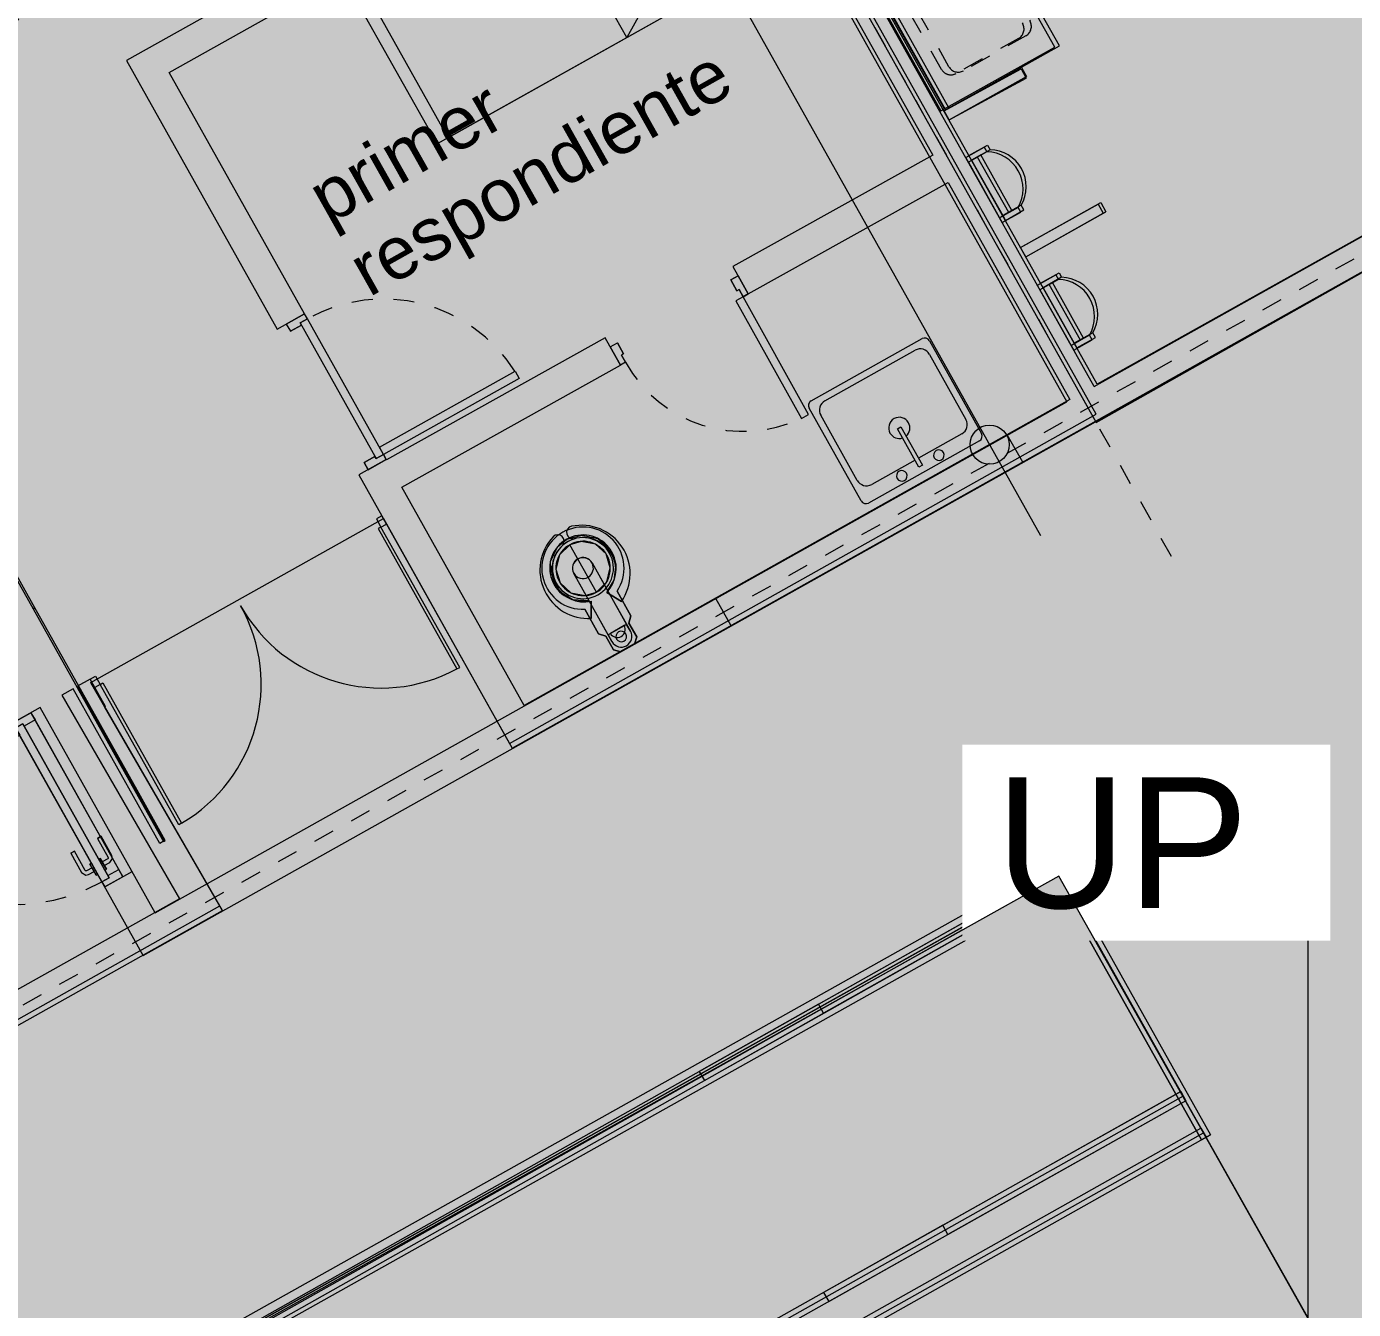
# Model space of a CAD drawing. Header units: metres. Extents: x -11.7 to 73.2, y 41.7 to 99.3.
# Drawn here: x 43.03 to 49.38, y 71.21 to 77.35 of the extents above; entities that cross this region are included whole.
import ezdxf

# ---------------------------------------------------------------- set-up
doc = ezdxf.new("R2010")
doc.units = ezdxf.units.M
for name, pattern in [('Dash dot dot', [0.020637, 0.00635, -0.004763, 0, -0.004763, 0, -0.004763]), ('LineaDiscontinua-1_5mm', [0.003, 0.0015, -0.0015]), ('LíneaDeRejilla', [0.021, 0.012, -0.003, 0.003, -0.003])]:
    doc.linetypes.add(name, pattern=pattern)
for name, color, linetype, lineweight in [('A-BRND', 11, 'Continuous', 5), ('A-DETL-3', 151, 'Continuous', 5), ('A-DETL-GENF', 92, 'Continuous', 5), ('A-GENM', 13, 'Continuous', 5), ('A-GLAZ-CURT', 52, 'Continuous', 9), ('A-MUEB', 31, 'Continuous', 5), ('A-MURO', 113, 'Continuous', 9), ('A-MURO-ACHU', 111, 'Continuous', 9), ('A-PISO', 51, 'Continuous', 9), ('A-PISO-ACHU', 8, 'Continuous', 9), ('A-PISO-RAMP', 51, 'Continuous', 5), ('A-PISO-RAMP-TEXT', 2, 'Continuous', 5), ('A-PUER', 31, 'Continuous', 5), ('A-PUER-MARC', 31, 'Continuous', 5), ('A-TEXT-DIM', 111, 'Continuous', 5), ('A-TEXT-DIM-250', 111, 'Continuous', 5), ('A-TEXT-NOTA', 2, 'Continuous', 5), ('A-VENT-CORT', 52, 'Continuous', 5), ('A-WALL', 113, 'Continuous', 18), ('H-HID-APAR', 6, 'Continuous', 5), ('Q-CASE', 31, 'Dash dot dot', 5), ('S-REJI', 1, 'Continuous', 5)]:
    doc.layers.add(name, color=color, linetype=linetype, lineweight=lineweight)
doc.styles.add('Arial', font='arial.ttf', dxfattribs={"height": 0.5})
doc.styles.add('Arial_1', font='arial.ttf', dxfattribs={"height": 0.625})
doc.styles.add('Arial_3', font='arial.ttf', dxfattribs={"height": 0.25})
doc.styles.add('Arial_5', font='arial.ttf', dxfattribs={"height": 0.375})
doc.dimstyles.new('CotaLineal-1_5mm', dxfattribs={"dimscale": 0.3048, "dimtxt": 0.382597, "dimasz": 2.46063, "dimexe": 0.615157, "dimexo": 0.0625, "dimgap": 0.410105, "dimtad": 1, "dimrnd": 0.01, "dimzin": 0, "dimdsep": 46, "dimtxsty": 'Arial_5', "dimblk1": 'DOTSMALL', "dimblk2": 'DOTSMALL', "dimsah": 1, "dimcen": 0.09, "dimdle": 1.64042, "dimazin": 0, "dimtfac": 1, "dimtdec": 4, "dimtix": 1, "dimtmove": 0, "dimatfit": 3, "dimfxl": 1.64042, "dimfxlon": 1, "dimtvp": 1, "dimtolj": 1, "dimtzin": 0, "dimarcsym": 2})

# ---------------------------------------------------------------- blocks, each defined once
blk = doc.blocks.new('Top Rail Type - Top Rail_Internal_-1126757-Nivel 1')
at = {"layer": 'A-BRND'}
for p, q in [((19.8896, 57.6169), (47.9623, 73.3526)), ((19.8896, 57.6169), (47.9623, 73.3526)), ((47.9623, 73.3526), (48.6942, 72.047)), ((47.9623, 73.3526), (47.9623, 73.3526)), ((47.9623, 73.3526), (48.6942, 72.047)), ((47.9431, 73.2846), (20.0811, 57.6669)), ((20.0811, 57.6669), (47.9431, 73.2846)), ((48.6506, 72.0225), (47.9431, 73.2846)), ((47.9431, 73.2846), (47.9431, 73.2846)), ((47.9431, 73.2846), (48.6506, 72.0225)), ((48.6506, 72.0225), (48.6942, 72.047)), ((48.6942, 72.047), (48.6506, 72.0225)), ((48.6506, 72.0225), (48.6506, 72.0225)), ((48.6942, 72.047), (48.6942, 72.047))]:
    blk.add_line(p, q, dxfattribs=at)
blk = doc.blocks.new('Puerta-Batiente-ConDilataciones - 900x2200-3 Dilataciones-1189421-Nivel 1')
at = {"layer": 'A-GENM'}
for p, q in [((0.422, -0.035), (-0.422, -0.035)), ((0.422, -0.035), (-0.422, -0.035)), ((0.422, -0.035), (-0.422, -0.035)), ((-0.422, -0.075), (0.422, -0.075)), ((-0.422, -0.075), (0.422, -0.075)), ((-0.422, -0.075), (0.422, -0.075))]:
    blk.add_line(p, q, dxfattribs=at)
at = {"layer": 'A-PUER'}
for p, q in [((0.422, -0.035), (-0.422, -0.035)), ((-0.422, -0.035), (-0.422, -0.035)), ((-0.422, -0.035), (0.422, -0.035)), ((-0.422, -0.035), (-0.422, -0.075)), ((-0.422, -0.035), (-0.422, -0.075)), ((0.422, -0.035), (0.422, -0.035)), ((0.422, -0.075), (0.422, -0.035)), ((0.422, -0.035), (0.422, -0.075)), ((-0.422, -0.919), (-0.422, -0.075)), ((-0.422, -0.075), (-0.382, -0.075)), ((0.422, -0.075), (-0.422, -0.075)), ((-0.422, -0.075), (-0.422, -0.075)), ((-0.422, -0.075), (0.422, -0.075)), ((-0.382, -0.075), (-0.382, -0.919)), ((0.422, -0.075), (0.422, -0.075)), ((-0.382, -0.919), (-0.422, -0.919))]:
    blk.add_line(p, q, dxfattribs=at)
at = {"layer": 'A-PUER', "linetype": 'LineaDiscontinua-1_5mm'}
blk.add_arc((-0.422, -0.075), 0.844, 272.71646, 0, dxfattribs=at)
at = {"layer": 'A-PUER-MARC'}
for p, q in [((-0.45, -0.075), (-0.45, 0.025)), ((-0.45, 0.025), (-0.41, 0.025)), ((-0.45, -0.075), (-0.45, 0.025)), ((-0.45, 0.025), (-0.45, 0.025)), ((-0.45, 0.025), (0.45, 0.025)), ((-0.41, 0.025), (-0.41, -0.035)), ((-0.41, 0.025), (-0.41, 0.025)), ((-0.41, 0.025), (-0.41, -0.035)), ((0.41, 0.025), (-0.41, 0.025)), ((0.41, -0.035), (0.41, 0.025)), ((0.45, 0.025), (0.41, 0.025)), ((0.41, 0.025), (0.41, 0.025)), ((0.41, -0.035), (0.41, 0.025)), ((0.45, 0.025), (0.45, 0.025)), ((0.45, 0.025), (0.45, -0.075)), ((0.45, 0.025), (0.45, -0.075)), ((-0.41, -0.035), (-0.422, -0.035)), ((-0.422, -0.035), (-0.422, -0.075)), ((-0.422, -0.035), (-0.422, -0.035)), ((-0.422, -0.035), (-0.422, -0.075)), ((0.422, -0.035), (-0.422, -0.035)), ((-0.41, -0.035), (-0.41, -0.035)), ((-0.41, -0.035), (0.41, -0.035)), ((0.41, -0.035), (0.41, -0.035)), ((0.41, -0.035), (0.422, -0.035)), ((0.422, -0.035), (0.422, -0.035)), ((0.422, -0.035), (0.422, -0.075)), ((0.422, -0.075), (0.422, -0.035)), ((-0.422, -0.075), (-0.45, -0.075)), ((-0.45, -0.075), (-0.45, -0.075)), ((0.45, -0.075), (-0.45, -0.075)), ((-0.422, -0.075), (-0.422, -0.075)), ((-0.422, -0.075), (0.422, -0.075)), ((0.422, -0.075), (0.422, -0.075)), ((0.422, -0.075), (0.45, -0.075)), ((0.45, -0.075), (0.45, -0.075))]:
    blk.add_line(p, q, dxfattribs=at)
blk = doc.blocks.new('Manija-Horizontal-SinCerradura - 120-1041475-Nivel 1')
at = {"layer": 'A-PUER'}
for p, q in [((0.12, 0.008), (0.12, 0)), ((0.12, 0.008), (0.18, 0.008)), ((0.18, 0.008), (0.12, 0.008)), ((0.12, 0), (0.18, 0)), ((0.18, 0), (0.12, 0)), ((0.14, 0.038), (0.14, 0.008)), ((0.14, 0.008), (0.16, 0.008)), ((0.16, 0.008), (0.14, 0.008)), ((0.16, 0.008), (0.16, 0.038)), ((0.27, 0.063), (0.165, 0.063)), ((0.165, 0.043), (0.27, 0.043)), ((0.18, 0), (0.18, 0.008)), ((0.27, 0.063), (0.27, 0.043)), ((0.27, 0.043), (0.27, 0.063))]:
    blk.add_line(p, q, dxfattribs=at)
at = {"layer": 'A-PUER', "flags": 128}
for points in [[(0.165, 0.063), (0.144, 0.0515), (0.14, 0.038)], [(0.16, 0.038), (0.1623, 0.0422), (0.165, 0.043)]]:
    blk.add_lwpolyline(points, dxfattribs=at)
blk = doc.blocks.new('Manija-Horizontal-SinCerradura - 120-1041476-Nivel 1')
at = {"layer": 'A-PUER'}
for p, q in [((0.12, 0), (0.12, -0.008)), ((0.12, 0), (0.18, 0)), ((0.18, 0), (0.12, 0)), ((0.18, -0.008), (0.18, 0)), ((0.12, -0.008), (0.18, -0.008)), ((0.18, -0.008), (0.12, -0.008)), ((0.14, -0.008), (0.14, -0.038)), ((0.14, -0.008), (0.16, -0.008)), ((0.16, -0.008), (0.14, -0.008)), ((0.16, -0.038), (0.16, -0.008)), ((0.27, -0.043), (0.165, -0.043)), ((0.165, -0.063), (0.27, -0.063)), ((0.27, -0.063), (0.27, -0.043)), ((0.27, -0.043), (0.27, -0.063))]:
    blk.add_line(p, q, dxfattribs=at)
at = {"layer": 'A-PUER', "flags": 128}
for points in [[(0.14, -0.038), (0.1515, -0.059), (0.165, -0.063)], [(0.165, -0.043), (0.1608, -0.0407), (0.16, -0.038)]]:
    blk.add_lwpolyline(points, dxfattribs=at)
blk = doc.blocks.new('M_Vanity Counter Top w Square Sink Hole - 600mm Depth-1607492-Nivel 1')
at = {"layer": 'A-MUEB'}
for p, q in [((-0.5187, 0), (-1.2687, 0)), ((-1.2687, 0), (-1.2687, -0.625)), ((-0.5187, -0.625), (-0.5187, 0)), ((-1.2687, -0.0191), (-0.5187, -0.0191)), ((-1.2687, -0.625), (-0.5187, -0.625))]:
    blk.add_line(p, q, dxfattribs=at)
at = {"layer": 'Q-CASE'}
for p, q in [((-1.0969, -0.1), (-0.6905, -0.1)), ((-1.1477, -0.4942), (-1.1477, -0.1508)), ((-0.6397, -0.1508), (-0.6397, -0.4942)), ((-0.6905, -0.545), (-1.0969, -0.545))]:
    blk.add_line(p, q, dxfattribs=at)
for centre, start, end in [((-1.0969, -0.1508), 90, 180), ((-0.6905, -0.1508), 360, 90), ((-1.0969, -0.4942), 180, 270), ((-0.6905, -0.4942), 270, 360)]:
    blk.add_arc(centre, 0.0508, start, end, dxfattribs=at)
blk = doc.blocks.new('M_Urinal-2D - M_Urinal-2D-1521189-Nivel 1')
at = {"layer": 'H-HID-APAR'}
for p, q in [((-0.2869, 0.075), (-0.2869, 0.1766)), ((-0.2869, 0.1766), (-0.2615, 0.1766)), ((-0.2615, 0.1766), (-0.2615, 0.075)), ((0.0692, 0.1766), (0.0433, 0.1766)), ((0.0433, 0.1766), (0.0433, 0.075)), ((0.0692, 0.075), (0.0692, 0.1766)), ((-0.2615, 0.075), (-0.2869, 0.075)), ((0.0433, 0.1258), (-0.2615, 0.1258)), ((-0.2615, 0.1258), (-0.2615, 0.075)), ((-0.2615, 0.075), (0.0433, 0.075)), ((0.0433, 0.075), (0.0433, 0.1258)), ((0.0433, 0.075), (0.0692, 0.075))]:
    blk.add_line(p, q, dxfattribs=at)
blk.add_arc((-0.1091, 0.0862), 0.1772, 30.67011, 149.32989, dxfattribs=at)
blk = doc.blocks.new('M_Vanity Counter Top w Square Sink Hole - 600mm Depth-V16-Nivel 1')
at = {"layer": 'A-MUEB'}
for p, q in [((-0.5187, 0), (-1.2687, 0)), ((-1.2687, 0), (-1.2687, -0.625)), ((-0.5187, -0.625), (-0.5187, 0)), ((-1.2687, -0.0191), (-0.5187, -0.0191)), ((-1.2687, -0.625), (-0.5187, -0.625))]:
    blk.add_line(p, q, dxfattribs=at)
at = {"layer": 'Q-CASE'}
for p, q in [((-1.0969, -0.115), (-0.6905, -0.115)), ((-1.1477, -0.5092), (-1.1477, -0.1658)), ((-0.6397, -0.1658), (-0.6397, -0.5092)), ((-0.6905, -0.56), (-1.0969, -0.56))]:
    blk.add_line(p, q, dxfattribs=at)
for centre, start, end in [((-1.0969, -0.1658), 90, 180), ((-0.6905, -0.1658), 360, 90), ((-1.0969, -0.5092), 180, 270), ((-0.6905, -0.5092), 270, 360)]:
    blk.add_arc(centre, 0.0508, start, end, dxfattribs=at)
blk = doc.blocks.new('M_Urinal-2D - M_Urinal-2D-V17-Nivel 1')
at = {"layer": 'H-HID-APAR'}
for p, q in [((-0.2869, 0.075), (-0.2869, 0.1766)), ((-0.2869, 0.1766), (-0.2615, 0.1766)), ((-0.2615, 0.1766), (-0.2615, 0.075)), ((0.0692, 0.1766), (0.0433, 0.1766)), ((0.0433, 0.1766), (0.0433, 0.075)), ((0.0692, 0.075), (0.0692, 0.1766)), ((-0.2615, 0.075), (-0.2869, 0.075)), ((0.0433, 0.1258), (-0.2615, 0.1258)), ((-0.2615, 0.1258), (-0.2615, 0.075)), ((-0.2615, 0.075), (0.0433, 0.075)), ((0.0433, 0.075), (0.0433, 0.1258)), ((0.0433, 0.075), (0.0692, 0.075))]:
    blk.add_line(p, q, dxfattribs=at)
blk.add_arc((-0.1091, 0.0862), 0.1772, 30.67011, 149.32989, dxfattribs=at)
blk = doc.blocks.new('Panel de sistema - Vidrio-10-1594226-Nivel 1')
at = {"layer": 'A-GLAZ-CURT'}
for p, q in [((0.6, 0.005), (-0.6, 0.005)), ((-0.6, 0.005), (-0.6, -0.005)), ((0.6, -0.005), (0.6, 0.005)), ((-0.6, -0.005), (0.6, -0.005))]:
    blk.add_line(p, q, dxfattribs=at)
at = {"layer": 'A-VENT-CORT'}
for p, q in [((-0.6, 0.005), (-0.6, 0.005)), ((0.6, 0.005), (0.6, 0.005)), ((-0.6, -0.005), (-0.6, -0.005)), ((0.6, -0.005), (0.6, -0.005))]:
    blk.add_line(p, q, dxfattribs=at)
blk = doc.blocks.new('Panel de sistema - Vidrio-10-1113093-Nivel 1')
at = {"layer": 'A-GLAZ-CURT'}
for p, q in [((0.5, 0.005), (-0.5, 0.005)), ((-0.5, 0.005), (-0.5, -0.005)), ((0.5, -0.005), (0.5, 0.005)), ((-0.5, -0.005), (0.5, -0.005))]:
    blk.add_line(p, q, dxfattribs=at)
at = {"layer": 'A-VENT-CORT'}
for p, q in [((-0.5, 0.005), (-0.5, 0.005)), ((0.5, 0.005), (0.5, 0.005)), ((-0.5, -0.005), (-0.5, -0.005)), ((0.5, -0.005), (0.5, -0.005))]:
    blk.add_line(p, q, dxfattribs=at)
blk = doc.blocks.new('Puerta-Batiente-ConDilataciones - 800x2200-4 Dilataciones-1041456-Nivel 1')
at = {"layer": 'A-GENM'}
for p, q in [((0.372, -0.035), (-0.372, -0.035)), ((0.372, -0.035), (-0.372, -0.035)), ((0.372, -0.035), (-0.372, -0.035)), ((0.372, -0.035), (-0.372, -0.035)), ((-0.372, -0.075), (0.372, -0.075)), ((-0.372, -0.075), (0.372, -0.075)), ((-0.372, -0.075), (0.372, -0.075)), ((-0.372, -0.075), (0.372, -0.075))]:
    blk.add_line(p, q, dxfattribs=at)
at = {"layer": 'A-PUER'}
for p, q in [((-0.372, -0.819), (-0.372, -0.075)), ((-0.372, -0.075), (-0.332, -0.075)), ((-0.332, -0.075), (-0.332, -0.819)), ((-0.332, -0.819), (-0.372, -0.819))]:
    blk.add_line(p, q, dxfattribs=at)
at = {"layer": 'A-PUER', "linetype": 'LineaDiscontinua-1_5mm'}
blk.add_arc((-0.372, -0.075), 0.744, 273.0819, 0, dxfattribs=at)
at = {"layer": 'A-PUER-MARC', "lineweight": 9}
for p, q in [((-0.36, 0.025), (-0.4, 0.025)), ((-0.4, 0.025), (-0.4, -0.075)), ((-0.36, -0.035), (-0.36, 0.025)), ((0.4, 0.025), (0.36, 0.025)), ((0.36, 0.025), (0.36, -0.035)), ((0.4, -0.075), (0.4, 0.025)), ((-0.372, -0.075), (-0.372, -0.035)), ((-0.372, -0.035), (-0.36, -0.035)), ((0.36, -0.035), (0.372, -0.035)), ((0.372, -0.035), (0.372, -0.075)), ((-0.4, -0.075), (-0.372, -0.075)), ((0.372, -0.075), (0.4, -0.075))]:
    blk.add_line(p, q, dxfattribs=at)
at = {"layer": 'A-PUER-MARC'}
for p, q in [((-0.4, -0.075), (-0.4, 0.025)), ((-0.4, 0.025), (-0.36, 0.025)), ((-0.4, 0.025), (-0.4, 0.025)), ((-0.36, 0.025), (-0.36, -0.035)), ((-0.36, 0.025), (-0.36, 0.025)), ((0.36, -0.035), (0.36, 0.025)), ((0.4, 0.025), (0.36, 0.025)), ((0.36, 0.025), (0.36, 0.025)), ((0.4, 0.025), (0.4, 0.025)), ((0.4, 0.025), (0.4, -0.075)), ((-0.36, -0.035), (-0.372, -0.035)), ((-0.372, -0.035), (-0.372, -0.075)), ((-0.372, -0.035), (-0.372, -0.035)), ((-0.36, -0.035), (-0.36, -0.035)), ((0.36, -0.035), (0.36, -0.035)), ((0.36, -0.035), (0.372, -0.035)), ((0.372, -0.035), (0.372, -0.035)), ((0.372, -0.075), (0.372, -0.035)), ((-0.372, -0.075), (-0.4, -0.075)), ((-0.4, -0.075), (-0.4, -0.075)), ((-0.372, -0.075), (-0.372, -0.075)), ((0.372, -0.075), (0.372, -0.075)), ((0.372, -0.075), (0.4, -0.075)), ((0.4, -0.075), (0.4, -0.075))]:
    blk.add_line(p, q, dxfattribs=at)
blk = doc.blocks.new('M_Water Closet - Flush Valve - Floor Mounted - Private - Flushing Greater than 6_1 Lpf-1594235-Nivel 1')
at = {"layer": 'H-HID-APAR'}
for p, q in [((-0.0324, 0.5807), (-0.0324, 0.5807)), ((0.0324, 0.5807), (0.0324, 0.5807)), ((-0.0508, 0.1016), (-0.0508, 0.4382)), ((-0.0508, 0.2877), (-0.0508, 0.4382)), ((0.0508, 0.4382), (0.0508, 0.1016)), ((0.0508, 0.4382), (0.0508, 0.2877)), ((-0.0889, 0.2625), (-0.0889, 0.127)), ((-0.0889, 0.127), (-0.0889, 0.2625)), ((-0.0889, 0.2625), (-0.0889, 0.2625)), ((-0.0825, 0.2088), (-0.0429, 0.281)), ((-0.0429, 0.281), (-0.0825, 0.2088)), ((-0.0508, 0.0635), (-0.0508, 0.2877)), ((-0.0429, 0.281), (-0.0429, 0.281)), ((0.0429, 0.281), (0.0826, 0.2088)), ((0.0826, 0.2088), (0.0429, 0.281)), ((0.0429, 0.281), (0.0429, 0.281)), ((0.0508, 0.2877), (0.0508, 0.0635)), ((0.0889, 0.127), (0.0889, 0.2625)), ((0.0889, 0.2625), (0.0889, 0.127)), ((0.0889, 0.2625), (0.0889, 0.2625)), ((-0.0825, 0.2088), (-0.0825, 0.2088)), ((0.0826, 0.2088), (0.0826, 0.2088)), ((-0.0889, 0.127), (-0.0635, 0.1016)), ((-0.0635, 0.1016), (-0.0889, 0.127)), ((-0.0889, 0.127), (-0.0889, 0.127)), ((0.0635, 0.1016), (0.0889, 0.127)), ((0.0889, 0.127), (0.0635, 0.1016)), ((0.0889, 0.127), (0.0889, 0.127)), ((-0.0635, 0.1016), (-0.0635, 0.0254)), ((-0.0635, 0.0254), (-0.0635, 0.1016)), ((-0.0635, 0.1016), (-0.0635, 0.1016)), ((0.0508, 0.1016), (-0.0508, 0.1016)), ((-0.0381, 0.1016), (-0.0508, 0.1016)), ((-0.0508, 0.1016), (-0.0508, 0.1016)), ((-0.0508, 0.1016), (-0.0508, 0.0635)), ((0.0381, 0.1016), (-0.0381, 0.1016)), ((0.0508, 0.1016), (0.0381, 0.1016)), ((0.0508, 0.1016), (0.0508, 0.1016)), ((0.0508, 0.0635), (0.0508, 0.1016)), ((0.0635, 0.0254), (0.0635, 0.1016)), ((0.0635, 0.1016), (0.0635, 0.0254)), ((0.0635, 0.1016), (0.0635, 0.1016)), ((-0.0635, 0.0254), (-0.0381, 0)), ((-0.0381, 0), (-0.0635, 0.0254)), ((-0.0635, 0.0254), (-0.0635, 0.0254)), ((-0.0381, 0), (0.0381, 0)), ((0.0381, 0), (-0.0381, 0)), ((-0.0381, 0), (-0.0381, 0)), ((0.0381, 0), (0.0635, 0.0254)), ((0.0635, 0.0254), (0.0381, 0)), ((0.0381, 0), (0.0381, 0)), ((0.0635, 0.0254), (0.0635, 0.0254))]:
    blk.add_line(p, q, dxfattribs=at)
at = {"layer": 'H-HID-APAR', "flags": 128}
for points in [[(-0.0508, 0.2877), (-0.1156, 0.3293), (-0.1532, 0.3965), (-0.1548, 0.4735), (-0.1199, 0.5422), (-0.0569, 0.5864), (0, 0.5969)], [(0, 0.5969), (0.0747, 0.5782), (0.1318, 0.5266), (0.1579, 0.4542), (0.1469, 0.378), (0.1013, 0.3159), (0.0508, 0.2877)], [(0, 0.5667), (-0.067, 0.5481), (-0.1149, 0.4977), (-0.13, 0.4298), (-0.1079, 0.3638), (-0.055, 0.3186), (0, 0.3064)], [(0, 0.3064), (0, 0.5667)], [(0, 0.3064), (0.067, 0.325), (0.1149, 0.3754), (0.13, 0.4434), (0.1079, 0.5093), (0.055, 0.5545), (0, 0.5667)]]:
    blk.add_lwpolyline(points, dxfattribs=at)
at = {"layer": 'H-HID-APAR'}
for centre, radius, start, end in [((0.0187, 0.4177), 0.2322, 107.42586, 244.1391), ((0.0187, 0.4177), 0.2322, 107.42586, 244.1391), ((0, 0.4382), 0.1969, 296.84721, 243.15279), ((0, 0.4382), 0.1969, 296.84721, 243.15279), ((-0.0416, 0.61), 0.0307, 287.42586, 107.42586), ((-0.0416, 0.61), 0.0307, 287.42586, 107.42586), ((0.0416, 0.61), 0.0307, 72.57414, 252.57414), ((0.0416, 0.61), 0.0307, 72.57414, 252.57414), ((-0.0187, 0.4177), 0.2322, 295.8609, 72.57414), ((-0.0187, 0.4177), 0.2322, 295.8609, 72.57414), ((0, 0.4382), 0.1587, 90, 251.33708), ((0.0024, 0.4294), 0.1552, 102.96329, 253.03671), ((0.0024, 0.4294), 0.1552, 102.96329, 253.03671), ((0, 0.4382), 0.146, 0, 180), ((0, 0.4382), 0.1461, 360, 180), ((0, 0.4382), 0.1588, 288.66292, 90), ((-0.0024, 0.4294), 0.1552, 286.96329, 77.03671), ((-0.0024, 0.4294), 0.1552, 286.96329, 77.03671), ((0, 0.4366), 0.1302, 90, 270), ((0, 0.4366), 0.1302, 270, 90), ((0, 0.4382), 0.0508, 360, 180), ((0, 0.4382), 0.0508, 360, 180), ((0, 0.4382), 0.05, 360, 180), ((0, 0.4382), 0.05, 0, 180), ((0, 0.4382), 0.146, 180, 0), ((0, 0.4382), 0.1461, 180, 360), ((0, 0.4382), 0.05, 180, 360), ((0, 0.4382), 0.05, 180, 0), ((0, 0.0635), 0.0508, 180, 360), ((0, 0.0635), 0.0508, 180, 360), ((0, 0.1016), 0.0381, 180, 360), ((0, 0.0635), 0.0254, 360, 180), ((0, 0.0635), 0.0254, 0, 180), ((0, 0.0635), 0.0254, 180, 360), ((0, 0.0635), 0.0254, 180, 0)]:
    blk.add_arc(centre, radius, start, end, dxfattribs=at)
blk = doc.blocks.new('M_Sink-Single-2D - 660 x 560mm-1585322-Nivel 1')
at = {"layer": 'H-HID-APAR'}
for p, q in [((0.0271, -0.115), (0.6363, -0.115)), ((0.0271, -0.115), (0.6363, -0.115)), ((0.1018, -0.075), (0.7218, -0.075)), ((0.0017, -0.6496), (0.0017, -0.1404)), ((0.0017, -0.6496), (0.0017, -0.1404)), ((0.0842, -0.1849), (0.3222, -0.1849)), ((0.3222, -0.1468), (0.3412, -0.1468)), ((0.3222, -0.3563), (0.3222, -0.1468)), ((0.3412, -0.1468), (0.3412, -0.3563)), ((0.3412, -0.1849), (0.5791, -0.1849)), ((0.6617, -0.1404), (0.6617, -0.6496)), ((0.6617, -0.1404), (0.6617, -0.6496)), ((0.0334, -0.5925), (0.0334, -0.2357)), ((0.6299, -0.2357), (0.6299, -0.5925)), ((0.3412, -0.3563), (0.3222, -0.3563)), ((0.6363, -0.675), (0.0271, -0.675)), ((0.6363, -0.675), (0.0271, -0.675)), ((0.5791, -0.6433), (0.0842, -0.6433))]:
    blk.add_line(p, q, dxfattribs=at)
for centre, radius, start, end in [((0.0271, -0.1404), 0.0254, 90, 180), ((0.0271, -0.1404), 0.0254, 90, 180), ((0.2301, -0.15), 0.0254, 360, 180), ((0.4333, -0.15), 0.0254, 0, 180), ((0.6363, -0.1404), 0.0254, 0, 90), ((0.6363, -0.1404), 0.0254, 0, 90), ((0.0842, -0.2357), 0.0508, 90, 180), ((0.2301, -0.15), 0.0254, 180, 0), ((0.4333, -0.15), 0.0254, 180, 0), ((0.5791, -0.2357), 0.0508, 360, 90), ((0.3317, -0.3563), 0.0508, 100.80692, 180), ((0.3317, -0.3563), 0.0508, 360, 79.19308), ((0.3317, -0.3563), 0.0508, 180, 0), ((0.0842, -0.5925), 0.0508, 180, 270), ((0.5791, -0.5925), 0.0508, 270, 0), ((0.0271, -0.6496), 0.0254, 180, 270), ((0.0271, -0.6496), 0.0254, 180, 270), ((0.6363, -0.6496), 0.0254, 270, 0), ((0.6363, -0.6496), 0.0254, 270, 0)]:
    blk.add_arc(centre, radius, start, end, dxfattribs=at)
blk = doc.blocks.new('Puerta-Batiente-HojaLisa - 700x2200-V10-Nivel 1')
at = {"layer": 'A-PUER'}
for p, q in [((-0.282, 0.719), (-0.322, 0.719)), ((-0.322, 0.719), (-0.322, 0.075)), ((-0.282, 0.075), (-0.282, 0.719)), ((-0.322, 0.075), (-0.282, 0.075))]:
    blk.add_line(p, q, dxfattribs=at)
at = {"layer": 'A-PUER', "linetype": 'LineaDiscontinua-1_5mm'}
blk.add_arc((-0.322, 0.075), 0.644, 0, 86.43896, dxfattribs=at)
at = {"layer": 'A-PUER-MARC', "lineweight": 9}
for p, q in [((-0.35, -0.025), (-0.35, 0.075)), ((-0.35, 0.075), (-0.322, 0.075)), ((-0.322, 0.075), (-0.322, 0.035)), ((0.322, 0.035), (0.322, 0.075)), ((0.322, 0.075), (0.35, 0.075)), ((0.35, 0.075), (0.35, -0.025)), ((-0.322, 0.035), (-0.31, 0.035)), ((-0.31, 0.035), (-0.31, -0.025)), ((0.31, 0.035), (0.322, 0.035)), ((0.31, -0.025), (0.31, 0.035)), ((-0.31, -0.025), (-0.35, -0.025)), ((0.35, -0.025), (0.31, -0.025))]:
    blk.add_line(p, q, dxfattribs=at)
at = {"layer": 'A-PUER-MARC'}
for p, q in [((-0.35, 0.075), (-0.35, -0.025)), ((-0.322, 0.075), (-0.35, 0.075)), ((-0.35, 0.075), (-0.35, 0.075)), ((-0.322, 0.035), (-0.322, 0.075)), ((-0.322, 0.075), (-0.322, 0.075)), ((0.322, 0.075), (0.322, 0.075)), ((0.322, 0.075), (0.35, 0.075)), ((0.322, 0.075), (0.322, 0.035)), ((0.35, -0.025), (0.35, 0.075)), ((0.35, 0.075), (0.35, 0.075)), ((-0.31, 0.035), (-0.322, 0.035)), ((-0.322, 0.035), (-0.322, 0.035)), ((-0.31, -0.025), (-0.31, 0.035)), ((-0.31, 0.035), (-0.31, 0.035)), ((0.31, 0.035), (0.31, 0.035)), ((0.31, 0.035), (0.31, -0.025)), ((0.31, 0.035), (0.322, 0.035)), ((0.322, 0.035), (0.322, 0.035)), ((-0.35, -0.025), (-0.31, -0.025)), ((-0.35, -0.025), (-0.35, -0.025)), ((-0.31, -0.025), (-0.31, -0.025)), ((0.35, -0.025), (0.31, -0.025)), ((0.31, -0.025), (0.31, -0.025)), ((0.35, -0.025), (0.35, -0.025))]:
    blk.add_line(p, q, dxfattribs=at)
blk = doc.blocks.new('Panel de sistema - Vidrio-10-1601871-Nivel 1')
at = {"layer": 'A-GLAZ-CURT'}
for p, q in [((0.1379, 0.005), (-0.1379, 0.005)), ((-0.1379, 0.005), (-0.1379, -0.005)), ((0.1379, -0.005), (0.1379, 0.005)), ((-0.1379, -0.005), (0.1379, -0.005))]:
    blk.add_line(p, q, dxfattribs=at)
at = {"layer": 'A-VENT-CORT'}
for p, q in [((-0.1379, 0.005), (-0.1379, 0.005)), ((0.1379, 0.005), (0.1379, 0.005)), ((-0.1379, -0.005), (-0.1379, -0.005)), ((0.1379, -0.005), (0.1379, -0.005))]:
    blk.add_line(p, q, dxfattribs=at)
blk = doc.blocks.new('PuertaVentana-Batiente-2Cuerpos-ConDivisionHorizontal - 1600x2000 - Division 80-1640205-Nivel 1')
at = {"layer": 'A-PUER'}
for p, q in [((-0.755, 0.74), (-0.77, 0.74)), ((-0.77, 0.74), (-0.77, -0.03)), ((-0.755, -0.03), (-0.755, 0.74)), ((0.755, -0.03), (0.755, 0.74)), ((0.755, 0.74), (0.77, 0.74)), ((0.77, 0.74), (0.77, -0.03)), ((-0.8, -0.03), (-0.8, -0.075)), ((-0.77, -0.03), (-0.8, -0.03)), ((-0.77, -0.075), (-0.77, -0.03)), ((-0.77, -0.03), (-0.755, -0.03)), ((0.77, -0.03), (0.755, -0.03)), ((0.77, -0.075), (0.77, -0.03)), ((0.77, -0.03), (0.8, -0.03)), ((0.8, -0.03), (0.8, -0.075)), ((-0.8, -0.075), (-0.77, -0.075)), ((0.8, -0.075), (0.77, -0.075))]:
    blk.add_line(p, q, dxfattribs=at)
for centre, start, end in [((-0.77, -0.03), 360, 88.88378), ((0.77, -0.03), 91.11622, 180)]:
    blk.add_arc(centre, 0.77, start, end, dxfattribs=at)
blk = doc.blocks.new('Top Rail Type - Top Rail_Internal_-1746581-Nivel 1')
at = {"layer": 'A-BRND'}
for p, q in [((46.8188, 72.6717), (47.9211, 73.2932)), ((47.9211, 73.2932), (47.9211, 73.2932)), ((47.9211, 73.2932), (47.9457, 73.2496)), ((47.9457, 73.2496), (46.8433, 72.6282)), ((47.9457, 73.2496), (47.9457, 73.2496)), ((46.8188, 72.6717), (46.2485, 72.3503)), ((46.2731, 72.3067), (46.8433, 72.6282)), ((46.8433, 72.6282), (46.8188, 72.6717)), ((46.2485, 72.3503), (46.2731, 72.3067))]:
    blk.add_line(p, q, dxfattribs=at)
blk = doc.blocks.new('Top Rail Type - Top Rail_Internal_-V27-Nivel 1')
at = {"layer": 'A-BRND'}
for p, q in [((47.9211, 73.2932), (43.6004, 70.8574)), ((47.9457, 73.2496), (47.9211, 73.2932)), ((47.9457, 73.2496), (43.6249, 70.8138))]:
    blk.add_line(p, q, dxfattribs=at)
blk = doc.blocks.new('Top Rail Type - Top Rail_Internal_-1752441-Nivel 1')
at = {"layer": 'A-BRND'}
for p, q in [((47.4136, 71.6138), (48.5515, 72.2536)), ((48.5515, 72.2536), (48.5515, 72.2536)), ((48.5515, 72.2536), (48.576, 72.21)), ((48.576, 72.21), (47.4381, 71.5702)), ((48.576, 72.21), (48.576, 72.21)), ((47.4136, 71.6138), (46.843, 71.293)), ((47.4381, 71.5702), (47.4136, 71.6138)), ((46.8675, 71.2494), (47.4381, 71.5702)), ((46.843, 71.293), (46.8675, 71.2494))]:
    blk.add_line(p, q, dxfattribs=at)
blk = doc.blocks.new('Top Rail Type - Top Rail_Internal_-V28-Nivel 1')
at = {"layer": 'A-BRND'}
for p, q in [((48.5515, 72.2536), (44.1932, 69.8031)), ((48.576, 72.21), (48.5515, 72.2536)), ((48.576, 72.21), (44.2177, 69.7595)), ((44.2906, 69.6284), (48.6486, 72.0787)), ((48.6486, 72.0787), (48.6731, 72.0351)), ((44.3151, 69.5848), (48.6731, 72.0351))]:
    blk.add_line(p, q, dxfattribs=at)
blk = doc.blocks.new('Cama-Planta - Cama Sencilla de 80cm x 190cm-1241130-Nivel 1')
at = {"layer": 'A-DETL-GENF'}
for p, q in [((-0.4, -0.95), (-0.4, 0.95)), ((-0.4, 0.95), (0.4, 0.95)), ((-0.4, -0.88875), (-0.4, 0.9025)), ((-0.4, 0.9025), (0.4, 0.9025)), ((0.4, 0.95), (0.4, -0.95)), ((0.4, 0.9025), (0.4, -0.88875)), ((-0.3, 0.49875), (-0.3, 0.76)), ((-0.3, 0.76), (0.3, 0.76)), ((0.3, 0.76), (0.3, 0.40375)), ((-0.4, 0.49875), (0.14875, 0.49875)), ((0.14875, 0.09125), (0.14875, 0.49875)), ((0.14875, 0.49875), (0.4, 0.09125)), ((0.3, 0.40375), (0.20732, 0.40375)), ((0.4, 0.09125), (0.14875, 0.09125)), ((0.4, -0.88875), (-0.4, -0.88875)), ((0.4, -0.95), (-0.4, -0.95))]:
    blk.add_line(p, q, dxfattribs=at)
blk = doc.blocks.new('DIMBLOCK2-Nivel 1')
at = {"layer": 'A-TEXT-DIM-250', "lineweight": 13}
h = blk.add_hatch(color=256, dxfattribs=at)
edge = h.paths.add_edge_path(flags=0)
edge.add_arc((44.1682, 81.5379), 0.0938, 0, 360)
h = blk.add_hatch(color=256, dxfattribs=at)
edge = h.paths.add_edge_path(flags=0)
edge.add_arc((47.6373, 75.3492), 0.0938, 0, 360)
at = {"layer": 'A-TEXT-DIM-250'}
for p, q in [((47.8818, 74.913), (43.9237, 81.9741)), ((43.7321, 81.2934), (44.3318, 81.6296)), ((44.1682, 81.5379), (43.7321, 81.2934)), ((47.2011, 75.1047), (47.8008, 75.4409)), ((47.6373, 75.3492), (47.2011, 75.1047))]:
    blk.add_line(p, q, dxfattribs=at)
at = {"layer": 'A-TEXT-DIM-250', "lineweight": 13}
for centre in [(44.1682, 81.5379), (47.6373, 75.3492)]:
    blk.add_circle(centre, 0.0938, dxfattribs=at)
at = {"layer": 'A-TEXT-DIM-250', "color": 0, "insert": (46.1889, 79.1843), "char_height": 0.375, "width": 1.214894, "attachment_point": 1, "rotation": 299.27259, "line_spacing_factor": 0.941778, "style": 'Arial_5'}
blk.add_mtext('7.09', dxfattribs=at)
blk = doc.blocks.new('_DotSmall')
at = {"color": 0, "linetype": 'ByBlock', "const_width": 0.5}
blk.add_lwpolyline([(-0.0625, 0, 1), (0.0625, 0, 1)], format="xyb", close=True, dxfattribs=at)

msp = doc.modelspace()

# ---------------------------------------------------------------- hatches: boundary and pattern name
at = {"layer": 'A-DETL-GENF'}
msp.add_hatch(color=7, dxfattribs=at).paths.add_polyline_path([(48.1476, 75.4557), (44.5529, 81.8686), (50.3043, 85.0924), (53.1479, 80.0195), (51.7522, 79.2371), (49.8452, 82.6391), (48.7548, 82.0279), (51.4079, 77.295)], flags=0)
at = {"layer": 'A-MURO-ACHU', "lineweight": 5}
for points in [[(48.1524, 75.6379), (48.0216, 75.5646), (47.4392, 76.6036), (47.3658, 76.7344), (46.3236, 78.5938), (46.2502, 78.7246), (44.5525, 81.7533), (44.6833, 81.8267), (46.6244, 78.3639), (46.6977, 78.2331)], [(43.7125, 77.1302), (43.6392, 77.261), (46.2502, 78.7246), (46.3236, 78.5938)], [(46.3997, 74.4835), (46.3264, 74.6144), (48.0216, 75.5646), (48.1524, 75.6379), (51.2055, 77.3493), (51.3363, 77.4226), (51.4097, 77.2918)], [(47.7221, 75.3967), (47.7955, 75.2659), (45.4839, 73.9701), (45.4105, 74.101)], [(43.1986, 74.1505), (43.2524, 74.1807), (43.667, 73.4411), (43.6888, 73.4533), (43.2742, 74.1929), (43.3295, 74.2239), (43.4045, 74.0939), (43.8919, 73.2497), (43.761, 73.1764)], [(43.334, 74.2264), (43.4074, 74.0956), (43.4045, 74.0939), (43.3295, 74.2239)], [(43.8919, 73.2497), (43.9669, 73.1198), (41.7355, 71.869), (41.6622, 71.9999), (41.793, 72.0732), (43.761, 73.1764)]]:
    msp.add_hatch(color=256, dxfattribs=at).paths.add_polyline_path(points, flags=0)
h = msp.add_hatch(color=256, dxfattribs=at)
h.paths.add_polyline_path([(44.6202, 75.2041), (44.751, 75.2775), (44.7511, 75.2773), (44.8245, 75.1464), (45.4105, 74.101), (45.4839, 73.9701), (45.353, 73.8968)], flags=0)
h.paths.add_polyline_path([(43.5083, 77.1877), (43.6392, 77.261), (43.7125, 77.1302), (44.3599, 75.9753), (44.229, 75.902)], flags=0)
h = msp.add_hatch(color=256, dxfattribs=at)
h.paths.add_polyline_path([(46.4824, 76.0704), (46.4094, 76.2014), (47.3658, 76.7344), (47.4392, 76.6036)], flags=0)
h.paths.add_polyline_path([(44.8245, 75.1464), (44.7511, 75.2773), (45.7979, 75.8606), (45.8709, 75.7296)], flags=0)
at = {"layer": 'A-PISO-ACHU', "lineweight": 5}
h = msp.add_hatch(color=256, dxfattribs=at)
edge = h.paths.add_edge_path(flags=0)
edge.add_line((-11.7445, 67.4776), (-11.7445, 68.9916))
edge.add_line((-11.7445, 68.9916), (20.6801, 87.2404))
edge.add_line((20.6801, 87.2404), (42.7634, 99.3209))
edge.add_line((42.7634, 99.3209), (49.0143, 99.3209))
edge.add_line((49.0143, 99.3209), (22.1357, 84.6171))
edge.add_line((22.1357, 84.6171), (-8.4217, 67.4192))
edge.add_arc((-9.9695, 75.3717), 8.1018, 263.70195, 281.01358, ccw=False)
edge.add_arc((-12.5327, 60.5221), 7, 76.16032, 83.5347)
h.paths.add_polyline_path([(73.1577, 99.3209), (73.1577, 41.6604)], flags=0)
edge = h.paths.add_edge_path(flags=0)
edge.add_line((69.8508, 99.3209), (73.1577, 99.3209))
edge.add_line((65.9158, 97.1683), (69.8508, 99.3209))
edge = h.paths.add_edge_path(flags=0)
edge.add_line((73.1577, 51.9042), (73.1577, 50.9085))
edge.add_line((73.1577, 50.9085), (67.4094, 50.9125))
edge.add_line((67.4094, 50.9125), (67.406, 45.89))
edge.add_arc((67.7688, 48.868), 3, 197.80909, 263.05317, ccw=False)
edge.add_line((64.9126, 47.9505), (64.9265, 52.0568))
edge.add_arc((67.3569, 51.8382), 2.4403, 138.46961, 174.86173, ccw=False)
edge.add_line((65.5301, 53.4562), (67.4123, 55.1462))
edge.add_line((67.4123, 55.1462), (67.4382, 93.14))
edge.add_line((67.4382, 93.14), (65.5663, 94.5105))
edge.add_arc((67.872, 96.4299), 3, 186.29702, 219.77582, ccw=False)
edge.add_line((64.8901, 96.1008), (64.8898, 96.1793))
edge.add_line((64.8898, 96.1793), (64.8841, 98.083))
edge.add_arc((67.8714, 97.808), 3, 152.38667, 174.74085, ccw=False)
edge.add_arc((100.8135, 69.2922), 46.4949, 139.77062, 139.96788, ccw=False)
edge.add_line((65.3163, 99.3209), (73.1577, 99.3209))
edge.add_line((65.9178, 96.1564), (65.9158, 97.1683))
edge.add_arc((67.9002, 96.4214), 2, 187.61416, 217.58475)
edge.add_line((66.3153, 95.2015), (68.4157, 93.6638))
edge.add_line((68.4157, 93.6638), (68.4316, 51.911))
edge.add_line((68.4316, 51.911), (73.1577, 51.9042))
h.paths.add_polyline_path([(20.1051, 57.7169), (26.6837, 61.3986), (27.9973, 59.0622), (49.2365, 71.0357), (49.2365, 57.7169)], flags=0)
edge = h.paths.add_edge_path(flags=0)
edge.add_line((-5.7118, 46.0009), (54.4615, 46.0009))
edge.add_line((54.4615, 46.0009), (54.4615, 90.9023))
edge.add_line((54.4615, 90.9023), (26.9878, 75.8729))
edge.add_line((26.9878, 75.8729), (-6.3365, 57.1178))
edge.add_arc((5.0702, 53.3169), 12.0233, 127.35032, 161.5712, ccw=False)
edge.add_line((-2.2242, 62.8747), (25.5322, 78.4962))
edge.add_line((25.5322, 78.4962), (55.4126, 94.8421))
edge.add_arc((56.8058, 92.0337), 3.135, 2.60802, 116.38523, ccw=False)
edge.add_line((59.9376, 92.1763), (59.9338, 86.617))
edge.add_line((59.9338, 86.617), (57.4314, 79.6617))
edge.add_line((57.4314, 79.6617), (57.4109, 49.6328))
edge.add_line((57.4109, 49.6328), (57.4076, 44.7668))
edge.add_arc((59.4076, 44.7654), 2, 179.96092, 218.80926)
edge.add_line((57.8491, 43.512), (59.3383, 41.6604))
edge.add_line((59.3383, 41.6604), (54.9031, 41.6604))
edge.add_line((54.9031, 41.6604), (54.9045, 42.4666))
edge.add_line((54.9045, 42.4666), (49.9037, 42.473))
edge.add_line((49.9037, 42.473), (49.9031, 41.6604))
edge.add_line((49.9031, 41.6604), (40.8603, 41.6604))
edge.add_line((40.8603, 41.6604), (40.8489, 42.4259))
edge.add_line((40.8489, 42.4259), (19.6691, 42.4259))
edge.add_line((19.6691, 42.4259), (19.6628, 41.6604))
edge.add_line((19.6628, 41.6604), (-5.714, 41.6604))
edge.add_line((-5.714, 41.6604), (-5.7118, 46.0009))
h = msp.add_hatch(color=256, dxfattribs=at)
h.paths.add_polyline_path([(73.1577, 99.3209), (73.1577, 41.6604)], flags=0)
edge = h.paths.add_edge_path(flags=0)
edge.add_line((49.0166, 99.3209), (73.1577, 99.3209))
edge.add_line((65.2926, 99.3209), (73.1577, 99.3209))
edge.add_arc((100.8053, 69.3106), 46.4949, 139.80025, 140.00696)
edge.add_arc((67.8438, 97.8039), 3, 152.42575, 174.77992)
edge.add_line((64.8562, 98.0768), (64.8617, 96.6002))
edge.add_line((64.8617, 96.6002), (59.4653, 93.6433))
edge.add_arc((56.7821, 92.022), 3.135, 31.14184, 116.42431)
edge.add_line((55.387, 94.8295), (25.5178, 78.4632))
edge.add_line((25.5178, 78.4632), (-2.228, 62.8228))
edge.add_arc((5.0729, 53.27), 12.0233, 127.3894, 158.5358)
edge.add_arc((-12.5349, 60.4631), 7, 276.48335, 336.479, ccw=False)
edge.add_line((-11.7445, 53.5079), (-11.7445, 67.4184))
edge.add_arc((-12.5349, 60.4631), 7, 76.1994, 83.51665, ccw=False)
edge.add_arc((-9.9818, 75.3145), 8.1018, 263.74102, 281.05266)
edge.add_line((-8.4286, 67.3631), (22.1171, 84.5818))
edge.add_line((22.1171, 84.5818), (49.0166, 99.3209))
h = msp.add_hatch(color=256, dxfattribs=at)
h.paths.add_polyline_path([(5.0183, 49.0163), (5.8026, 47.6169), (10.8351, 47.6169), (10.8351, 50.9017), (9.2102, 49.9908), (8.6236, 51.0372)], flags=0)
h.paths.add_polyline_path([(54.3115, 87.2328), (50.3494, 85.0119), (52.1097, 81.8716), (54.3115, 83.1058)], flags=0)
h.paths.add_polyline_path([(47.9626, 73.2955), (20.0811, 57.6669), (44.0865, 57.6669), (44.0865, 68.1681), (49.2212, 71.0628)], flags=0)
h.paths.add_polyline_path([(-5.4663, 53.8623), (-1.1005, 56.3095), (-1.628, 57.2507), (44.0772, 82.8706), (44.6048, 81.9293), (54.4615, 87.4544), (54.4615, 80.7558), (54.2865, 80.6577), (54.2865, 77.0956), (54.4615, 77.1942), (54.4615, 74.0419), (51.0616, 72.1303), (51.0616, 55.9169), (54.4615, 55.9169), (54.4615, 48.2669), (53.7615, 48.2669), (53.7615, 47.4669), (12.1412, 47.4669), (12.1412, 48.2669), (10.9851, 48.2669), (10.9851, 47.4669), (1.8887, 47.4669), (2.2039, 47.6436), (1.3237, 49.2137), (-1.8602, 47.429)], flags=0)
h = msp.add_hatch(color=256, dxfattribs=at)
h.paths.add_polyline_path([(42.0615, 55.7669), (36.7162, 55.7669), (36.7162, 48.8519), (42.0615, 48.8519)], flags=0)
h.paths.add_polyline_path([(21.7835, 60.8543), (28.3799, 64.5519), (24.9032, 70.7542), (18.3074, 67.0556)], flags=0)
h.paths.add_polyline_path([(49.1615, 73.8961), (20.2087, 57.6669), (49.1615, 57.6669)], flags=0)
h.paths.add_polyline_path([(-5.4652, 53.8604), (-1.1055, 56.3078), (-1.6336, 57.2463), (-1.235, 57.4697), (-1.0431, 57.1276), (17.9155, 67.7547), (18.1041, 67.4184), (44.3273, 82.1177), (44.474, 81.856), (54.4615, 87.4544), (54.4615, 83.2306), (58.0015, 83.2306), (58.0015, 51.8919), (54.4615, 51.8919), (54.4615, 48.2669), (10.9851, 48.2669), (10.9851, 47.4669), (1.8887, 47.4669), (2.2257, 47.6558), (1.3454, 49.2261), (-1.8591, 47.4272)], flags=0)

# ---------------------------------------------------------------- linework, layer by layer
at = {"layer": 'A-DETL-3'}
for p, q in [((48.1469, 75.4944), (44.554, 81.904)), ((44.5529, 81.8686), (48.1476, 75.4557)), ((48.1476, 75.4557), (51.4079, 77.295)), ((43.337, 74.2109), (44.737, 74.9957)), ((44.737, 74.9957), (45.3402, 73.9196)), ((43.9541, 73.1419), (43.337, 74.2109)), ((41.789, 71.927), (43.9541, 73.1419))]:
    msp.add_line(p, q, dxfattribs=at)
at = {"layer": 'A-MURO'}
for p, q in [((44.474, 81.856), (48.0068, 75.5536)), ((48.1376, 75.627), (46.1127, 79.2394)), ((43.5878, 72.9046), (51.4108, 77.2898)), ((47.419, 76.9464), (47.7897, 77.1542)), ((47.4196, 76.9467), (47.7887, 77.1471)), ((47.7887, 77.1471), (47.8125, 77.1031)), ((47.7897, 77.1542), (47.8141, 77.1106)), ((47.4434, 76.9028), (47.8141, 77.1106)), ((47.4434, 76.9028), (47.8125, 77.1031)), ((47.4434, 76.9028), (47.4196, 76.9467)), ((48.1376, 75.627), (49.924, 76.6283)), ((47.7857, 76.2922), (48.1695, 76.5073)), ((47.7857, 76.2922), (48.1564, 76.5)), ((48.1564, 76.5), (48.1809, 76.4563)), ((48.1695, 76.5073), (48.1939, 76.4637)), ((47.8101, 76.2485), (48.1939, 76.4637)), ((47.8101, 76.2485), (48.1809, 76.4563)), ((47.8101, 76.2485), (47.7857, 76.2922)), ((43.6453, 73.1088), (48.0068, 75.5536)), ((43.0946, 74.0913), (41.2628, 73.0644)), ((43.6453, 73.1088), (43.0946, 74.0913)), ((43.5878, 72.9046), (42.9638, 74.0179)), ((43.4038, 73.2328), (43.5347, 73.3062))]:
    msp.add_line(p, q, dxfattribs=at)
at = {"layer": 'A-PISO'}
for p, q in [((43.337, 74.2109), (44.737, 74.9957)), ((43.4045, 74.0939), (43.337, 74.2109)), ((49.1615, 73.8961), (20.2087, 57.6669)), ((49.1615, 57.6669), (49.1615, 73.8961)), ((47.9626, 73.2955), (20.0811, 57.6669)), ((49.2212, 71.0628), (47.9626, 73.2955))]:
    msp.add_line(p, q, dxfattribs=at)
at = {"layer": 'A-PISO-RAMP'}
for p, q in [((47.9703, 73.2873), (26.7177, 61.3381)), ((47.9703, 73.2873), (48.5638, 72.2318)), ((48.5638, 72.2318), (44.2054, 69.7813)), ((44.3035, 69.607), (48.6608, 72.0569)), ((49.2365, 71.0357), (48.6608, 72.0569))]:
    msp.add_line(p, q, dxfattribs=at)
at = {"layer": 'A-WALL'}
for p, q in [((46.2502, 78.7246), (43.5083, 77.1877)), ((43.7125, 77.1302), (46.3236, 78.5938)), ((46.3236, 78.5938), (47.3658, 76.7344)), ((48.1524, 75.6379), (46.6977, 78.2331)), ((51.2055, 77.3493), (48.1524, 75.6379)), ((45.353, 73.8968), (51.4097, 77.2918)), ((43.5083, 77.1877), (44.229, 75.902)), ((44.3599, 75.9753), (43.7125, 77.1302)), ((47.3658, 76.7344), (46.4094, 76.2014)), ((46.4824, 76.0704), (47.4392, 76.6036)), ((47.4392, 76.6036), (48.0216, 75.5646)), ((46.4094, 76.2014), (46.4824, 76.0704)), ((44.229, 75.902), (44.3599, 75.9753)), ((45.7979, 75.8606), (44.7511, 75.2773)), ((45.8709, 75.7296), (45.7979, 75.8606)), ((44.8245, 75.1464), (45.8709, 75.7296)), ((48.0216, 75.5646), (45.4105, 74.101)), ((47.7955, 75.2659), (47.7221, 75.3967)), ((44.751, 75.2775), (44.6202, 75.2041)), ((44.7511, 75.2773), (44.751, 75.2775)), ((44.6202, 75.2041), (45.353, 73.8968)), ((45.4105, 74.101), (44.8245, 75.1464)), ((46.3264, 74.6144), (46.3997, 74.4835)), ((43.334, 74.2264), (43.2742, 74.1929)), ((43.4074, 74.0956), (43.334, 74.2264)), ((43.2524, 74.1807), (43.1986, 74.1505)), ((43.1986, 74.1505), (43.761, 73.1764)), ((43.667, 73.4411), (43.2524, 74.1807)), ((43.2742, 74.1929), (43.6888, 73.4533)), ((43.4045, 74.0939), (43.4074, 74.0956)), ((43.9669, 73.1198), (43.4045, 74.0939)), ((43.6888, 73.4533), (43.667, 73.4411)), ((43.761, 73.1764), (41.793, 72.0732)), ((41.7355, 71.869), (43.9669, 73.1198))]:
    msp.add_line(p, q, dxfattribs=at)
at = {"layer": 'S-REJI', "linetype": 'LíneaDeRejilla'}
msp.add_line((48.5077, 74.8134), (45.4516, 80.2653), dxfattribs=at)

# ---------------------------------------------------------------- block references
at = {"layer": 'A-BRND'}
for name in ['Top Rail Type - Top Rail_Internal_-1126757-Nivel 1', 'Top Rail Type - Top Rail_Internal_-V27-Nivel 1', 'Top Rail Type - Top Rail_Internal_-1746581-Nivel 1', 'Top Rail Type - Top Rail_Internal_-V28-Nivel 1', 'Top Rail Type - Top Rail_Internal_-1752441-Nivel 1']:
    msp.add_blockref(name, (0, 0), dxfattribs=at)
at = {"layer": 'A-DETL-GENF', "rotation": 299.2725903057563}
msp.add_blockref('Cama-Planta - Cama Sencilla de 80cm x 190cm-1241130-Nivel 1', (45.6266, 77.6013), dxfattribs=at)
at = {"layer": 'A-MUEB'}
for name, p, rotation in [('M_Vanity Counter Top w Square Sink Hole - 600mm Depth-1607492-Nivel 1', (46.7838, 78.0527), 119.2725903057556), ('M_Vanity Counter Top w Square Sink Hole - 600mm Depth-V16-Nivel 1', (46.8059, 78.0582), 119.2725903057568)]:
    msp.add_blockref(name, p, dxfattribs=dict(at, rotation=rotation))
at = {"layer": 'A-PUER'}
for name, p, rotation in [('Puerta-Batiente-ConDilataciones - 800x2200-4 Dilataciones-1041456-Nivel 1', (44.49, 75.5897), 119.2725903057649), ('Puerta-Batiente-HojaLisa - 700x2200-V10-Nivel 1', (46.1402, 75.9655), 209.1310668386515), ('PuertaVentana-Batiente-2Cuerpos-ConDivisionHorizontal - 1600x2000 - Division 80-1640205-Nivel 1', (44.0685, 74.5522), 209.2725903057576), ('Puerta-Batiente-ConDilataciones - 900x2200-3 Dilataciones-1189421-Nivel 1', (43.2492, 73.662), 299.2725903057571), ('Manija-Horizontal-SinCerradura - 120-1041476-Nivel 1', (43.4632, 73.2088), 119.2725903057571), ('Manija-Horizontal-SinCerradura - 120-1041475-Nivel 1', (43.4283, 73.1892), 119.2725903057569)]:
    msp.add_blockref(name, p, dxfattribs=dict(at, rotation=rotation))
at = {"layer": 'A-VENT-CORT', "rotation": 299.2725903057611}
for name, p in [('Panel de sistema - Vidrio-10-1594226-Nivel 1', (42.7716, 75.0895)), ('Panel de sistema - Vidrio-10-1113093-Nivel 1', (43.3095, 74.13)), ('Panel de sistema - Vidrio-10-1601871-Nivel 1', (43.6214, 73.5736))]:
    msp.add_blockref(name, p, dxfattribs=at)
at = {"layer": 'H-HID-APAR'}
for name, p, rotation in [('M_Urinal-2D - M_Urinal-2D-V17-Nivel 1', (47.6134, 76.4461), 299.2725903057569), ('M_Urinal-2D - M_Urinal-2D-1521189-Nivel 1', (47.5983, 76.4358), 299.2725903057569), ('M_Urinal-2D - M_Urinal-2D-1521189-Nivel 1', (47.9405, 75.8251), 299.2725903057569), ('M_Urinal-2D - M_Urinal-2D-V17-Nivel 1', (47.9557, 75.8355), 299.2725903057569), ('M_Sink-Single-2D - 660 x 560mm-1585322-Nivel 1', (47.6686, 75.2808), 209.2725903057652), ('M_Water Closet - Flush Valve - Floor Mounted - Private - Flushing Greater than 6_1 Lpf-1594235-Nivel 1', (45.9059, 74.376), 29.27259030576507)]:
    msp.add_blockref(name, p, dxfattribs=dict(at, rotation=rotation))

# ---------------------------------------------------------------- texts
at = {"layer": 'A-TEXT-NOTA', "color": 7, "attachment_point": 1}
for s, insert, char_height, width, rotation, style in [('administración', (39.9418, 76.2387), 0.5, 5.611813, 29.31543, 'Arial'), ('respondiente', (44.5452, 76.2703), 0.25, 2.425105, 29.33224, 'Arial_3'), ('primer ', (44.3508, 76.6163), 0.25, 1.2827, 29.33224, 'Arial_3')]:
    msp.add_mtext(s, dxfattribs=dict(at, insert=insert, char_height=char_height, width=width, rotation=rotation, style=style))

# ---------------------------------------------------------------- dimensions: what is measured, and where the dimension line sits
at = {"layer": 'A-TEXT-DIM'}
dim = msp.add_linear_dim(base=(44.1682, 81.5379), p1=(47.2011, 75.1047), p2=(43.7321, 81.2934), angle=299.27259, dimstyle='CotaLineal-1_5mm', override={"dimpost": '<>', "dimfxl": 7.094709}, dxfattribs=at)
dim.commit()
dim.dimension.update_dxf_attribs({"geometry": 'DIMBLOCK2-Nivel 1', "text_midpoint": (46.1788, 78.5983)})

# ---------------------------------------------------------------- next in the draw order: texts
at = {"layer": 'A-PISO-RAMP-TEXT', "insert": (47.6637, 73.7574), "char_height": 0.625, "width": 1.447984, "attachment_point": 1, "line_spacing_factor": 0.941778, "style": 'Arial_1', "bg_fill": 3, "box_fill_scale": 1.25, "bg_fill_color": 256, "bg_fill_true_color": 13158600, "bg_fill_transparency": 0}
msp.add_mtext('UP', dxfattribs=at)

# ---------------------------------------------------------------- next in the draw order: hatches: boundary and pattern name
at = {"layer": 'A-DETL-GENF'}
for color, points in [(9, [(38.1961, 78.3366), (44.554, 81.904), (48.1469, 75.4944), (45.3402, 73.9196), (44.737, 74.9957), (43.337, 74.2109), (43.9541, 73.1419), (41.789, 71.927), (40.5479, 74.1411), (37.931, 72.6742), (36.7819, 74.7241), (39.3988, 76.191)]), (10, [(20.1517, 57.7169), (47.9687, 73.2846), (49.2072, 71.0877), (54.3808, 73.9965), (54.3808, 55.9169), (49.2365, 55.9169), (49.2365, 57.7169)])]:
    msp.add_hatch(color=color, dxfattribs=at).paths.add_polyline_path(points, flags=0)

# ---------------------------------------------------------------- next in the draw order: linework, layer by layer
at = {"layer": 'A-DETL-3'}
for p, q in [((45.3402, 73.9196), (48.1469, 75.4944)), ((47.9687, 73.2846), (20.1517, 57.7169)), ((49.2072, 71.0877), (47.9687, 73.2846))]:
    msp.add_line(p, q, dxfattribs=at)
at = {"layer": 'S-REJI', "linetype": 'LíneaDeRejilla'}
msp.add_line((50.4265, 76.824), (1.7902, 49.5612), dxfattribs=at)

doc.saveas('drawing.dxf')
